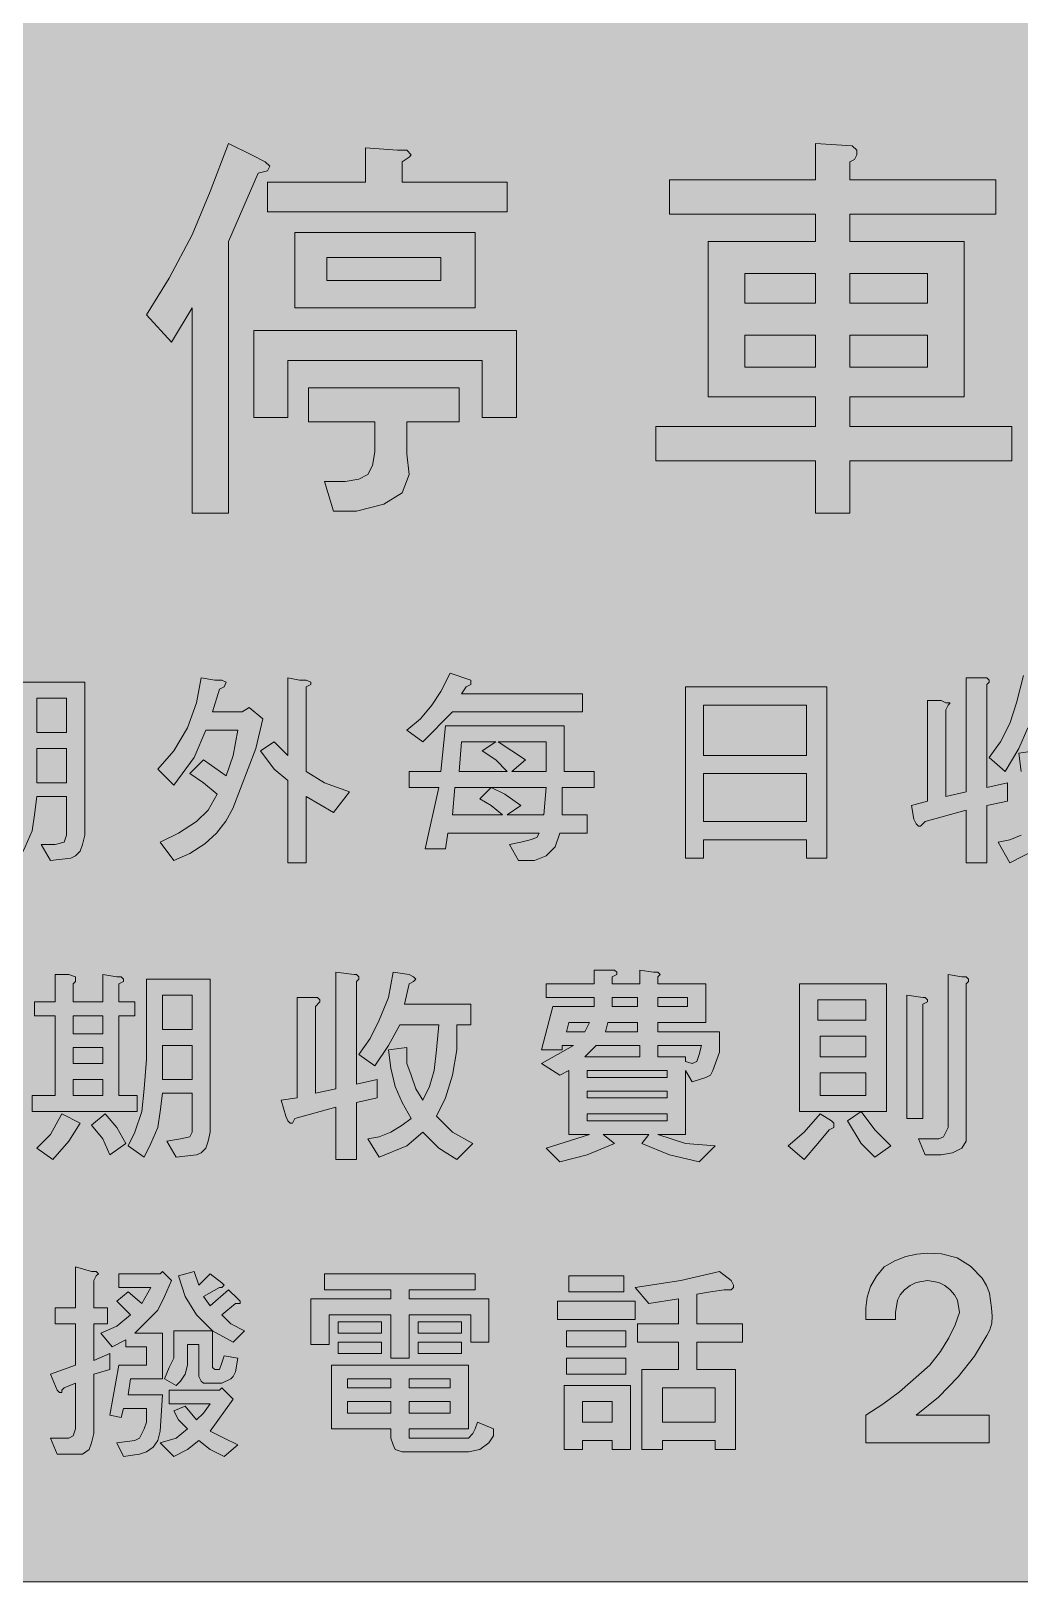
# Model space of a CAD drawing. Header units: metres. Extents: x 10 to 559, y 12 to 260.
# Drawn here: x 168 to 246, y 11.9 to 134.1 of the extents above; entities that cross this region are included whole.
import ezdxf

# ---------------------------------------------------------------- set-up
doc = ezdxf.new("R2010")
doc.units = ezdxf.units.M
doc.layers.add('FILL_FIREBRICK_C36B00', color=7, linetype='Continuous', true_color=0xc36b00)
doc.layers.add('FILL_WHITE_FFFFFF', color=7, linetype='Continuous', true_color=0xffffff)

msp = doc.modelspace()

# ---------------------------------------------------------------- hatches: boundary and pattern name
at = {"layer": 'FILL_FIREBRICK_C36B00', "true_color": 0xc36b00}
h = msp.add_hatch(color=7, dxfattribs=at)
h.dxf.hatch_style = 1
h.paths.add_polyline_path([(553.58, 259.79), (554.9, 259.38), (556.14, 258.71), (557.28, 257.76), (558.12, 256.72), (558.74, 255.51), (559.13, 254.17), (559.26, 252.72), (559.26, 18.9), (559.13, 17.71), (558.72, 16.38), (558.07, 15.05), (557.28, 13.86), (556.11, 12.94), (554.83, 12.33), (553.51, 11.99), (552.24, 11.88), (17.1, 11.88), (15.86, 11.99), (14.6, 12.33), (13.38, 12.94), (12.24, 13.86), (11.3, 15.03), (10.62, 16.31), (10.22, 17.63), (10.08, 18.9), (10.08, 252.72), (10.22, 254.07), (10.62, 255.42), (11.3, 256.66), (12.24, 257.76), (12.71, 258.27), (13.28, 258.71), (14.58, 259.38), (15.91, 259.79), (17.1, 259.92), (552.24, 259.92), (553.58, 259.79)])
at = {"layer": 'FILL_WHITE_FFFFFF', "true_color": 0xffffff}
h = msp.add_hatch(color=7, dxfattribs=at)
h.dxf.hatch_style = 1
h.paths.add_polyline_path([(186.48, 123.84), (186.84, 123.48), (186.66, 123.12), (185.94, 122.94), (183.6, 117.54), (183.6, 96.12), (180.72, 96.12), (180.72, 112.32), (179.1, 109.62), (177.12, 111.78), (178.92, 114.66), (180.72, 118.08), (182.16, 121.5), (183.6, 125.28), (185.4, 124.38), (186.48, 123.84)])
h = msp.add_hatch(color=7, dxfattribs=at)
h.dxf.hatch_style = 1
h.paths.add_polyline_path([(196.92, 124.74), (197.64, 124.74), (198, 124.38), (197.82, 124.2), (197.28, 123.84), (197.28, 122.22), (205.56, 122.22), (205.56, 119.88), (186.66, 119.88), (186.66, 122.22), (194.4, 122.22), (194.4, 124.92), (196.92, 124.74)])
h = msp.add_hatch(color=7, dxfattribs=at)
h.dxf.hatch_style = 1
h.paths.add_polyline_path([(233.1, 124.38), (232.92, 124.02), (232.56, 123.84), (232.56, 122.4), (244.08, 122.4), (244.08, 119.7), (232.56, 119.7), (232.56, 117.54), (241.56, 117.54), (241.56, 105.3), (232.56, 105.3), (232.56, 102.96), (245.34, 102.96), (245.34, 100.26), (232.56, 100.26), (232.56, 96.12), (229.86, 96.12), (229.86, 100.26), (217.26, 100.26), (217.26, 102.96), (229.86, 102.96), (229.86, 105.3), (221.4, 105.3), (221.4, 117.54), (229.86, 117.54), (229.86, 119.7), (218.34, 119.7), (218.34, 122.4), (229.86, 122.4), (229.86, 125.28), (232.74, 125.1), (233.1, 124.74), (233.1, 124.38)])
h.paths.add_polyline_path([(229.86, 112.68), (229.86, 115.02), (224.28, 115.02), (224.28, 112.68), (229.86, 112.68)], flags=16)
h.paths.add_polyline_path([(224.28, 107.64), (229.86, 107.64), (229.86, 110.16), (224.28, 110.16), (224.28, 107.64)], flags=16)
h.paths.add_polyline_path([(232.56, 115.02), (232.56, 112.68), (238.68, 112.68), (238.68, 115.02), (232.56, 115.02)], flags=16)
h.paths.add_polyline_path([(238.68, 110.16), (232.56, 110.16), (232.56, 107.64), (238.68, 107.64), (238.68, 110.16)], flags=16)
h = msp.add_hatch(color=7, dxfattribs=at)
h.dxf.hatch_style = 1
h.paths.add_polyline_path([(203.04, 112.32), (188.82, 112.32), (188.82, 118.26), (203.04, 118.26), (203.04, 112.32)])
h.paths.add_polyline_path([(200.34, 116.28), (191.34, 116.28), (191.34, 114.48), (200.34, 114.48), (200.34, 116.28)], flags=16)
h = msp.add_hatch(color=7, dxfattribs=at)
h.dxf.hatch_style = 1
h.paths.add_polyline_path([(206.28, 110.52), (206.28, 103.68), (203.58, 103.68), (203.58, 108.18), (188.28, 108.18), (188.28, 103.68), (185.58, 103.68), (185.58, 110.52), (206.28, 110.52)])
h = msp.add_hatch(color=7, dxfattribs=at)
h.dxf.hatch_style = 1
h.paths.add_polyline_path([(201.78, 106.02), (201.78, 103.32), (197.64, 103.32), (197.64, 100.8), (197.82, 99.18), (197.28, 97.74), (195.84, 96.84), (193.68, 96.3), (191.88, 96.3), (191.16, 98.64), (192.78, 98.64), (193.86, 98.82), (194.58, 99.18), (194.94, 99.9), (195.12, 100.98), (195.12, 103.32), (189.9, 103.32), (189.9, 106.02), (201.78, 106.02)])
h = msp.add_hatch(color=7, dxfattribs=at)
h.dxf.hatch_style = 1
h.paths.add_polyline_path([(183.06, 82.98), (183.42, 82.8), (183.24, 82.44), (182.88, 82.26), (182.34, 80.46), (184.68, 80.46), (185.22, 80.82), (186.3, 79.92), (185.76, 77.58), (183.94, 72.86), (183.37, 71.85), (182.65, 70.91), (181.72, 70.06), (180.54, 69.3), (179.28, 68.76), (178.2, 70.2), (179.64, 70.92), (181.08, 71.82), (181.98, 72.72), (182.7, 73.98), (181.62, 74.88), (180.54, 75.6), (181.62, 76.68), (183.42, 75.42), (183.96, 77.04), (184.32, 79.02), (181.8, 79.02), (180.9, 76.86), (179.28, 74.7), (178.02, 75.96), (179.28, 77.4), (180.36, 79.2), (181.08, 81.18), (181.44, 83.16), (182.52, 82.98), (183.06, 82.98)])
h = msp.add_hatch(color=7, dxfattribs=at)
h.dxf.hatch_style = 1
h.paths.add_polyline_path([(189.72, 82.98), (190.08, 82.8), (190.08, 82.62), (189.72, 82.44), (189.72, 75.78), (191.16, 74.88), (193.14, 74.16), (191.88, 72.54), (189.72, 73.8), (189.72, 68.58), (188.28, 68.58), (188.28, 75.06), (187.2, 75.96), (186.12, 77.4), (187.2, 78.12), (188.28, 77.04), (188.28, 83.16), (189.18, 82.98), (189.72, 82.98)])
h = msp.add_hatch(color=7, dxfattribs=at)
h.dxf.hatch_style = 1
h.paths.add_polyline_path([(198.72, 79.92), (199.62, 81), (200.34, 82.08), (201.06, 83.52), (202.68, 82.98), (202.68, 82.62), (202.32, 82.44), (201.96, 81.9), (211.5, 81.9), (211.5, 80.46), (201.24, 80.46), (198.9, 78.12), (197.64, 79.02), (198.72, 79.92)])
h = msp.add_hatch(color=7, dxfattribs=at)
h.dxf.hatch_style = 1
h.paths.add_polyline_path([(238.68, 73.44), (238.68, 81.36), (239.76, 81.36), (240.12, 81.18), (240.48, 81.18), (240.3, 81), (240.12, 80.64), (240.12, 73.8), (241.74, 74.16), (241.74, 83.16), (243.36, 83.16), (243.54, 82.98), (243.54, 82.8), (243.36, 82.62), (243.36, 74.52), (244.98, 74.88), (244.98, 73.44), (243.36, 73.08), (243.36, 68.58), (241.74, 68.58), (241.74, 72.72), (238.5, 71.82), (238.14, 71.46), (237.96, 71.46), (237.78, 71.64), (237.6, 72), (237.42, 73.08), (238.68, 73.44)])
h = msp.add_hatch(color=7, dxfattribs=at)
h.dxf.hatch_style = 1
h.paths.add_polyline_path([(244.44, 78.12), (245.16, 79.56), (245.7, 81.18), (246.24, 83.34), (247.32, 83.16), (247.86, 82.98), (248.04, 82.8), (247.86, 82.62), (247.5, 82.44), (247.14, 80.82), (252.18, 80.82), (252.18, 79.2), (251.28, 79.2), (250.92, 75.24), (250.38, 73.44), (249.66, 72), (250.92, 70.74), (252.36, 69.84), (251.28, 68.58), (249.84, 69.48), (248.58, 70.74), (247.32, 69.66), (245.16, 68.58), (244.26, 70.2), (245.16, 70.38), (246.06, 70.74), (246.96, 71.28), (247.68, 71.82), (246.96, 73.08), (246.42, 74.34), (246.06, 75.78), (245.88, 77.22), (247.14, 77.4), (247.32, 76.14), (247.68, 75.06), (248.04, 74.16), (248.58, 73.08), (249.12, 74.34), (249.3, 75.6), (249.66, 77.22), (249.66, 79.2), (246.6, 79.2), (245.88, 77.58), (244.8, 75.78), (243.54, 76.86), (244.44, 78.12)])
h = msp.add_hatch(color=7, dxfattribs=at)
h.dxf.hatch_style = 1
h.paths.add_polyline_path([(172.08, 70.02), (171.9, 69.48), (171.54, 69.12), (171.18, 68.94), (169.56, 68.76), (168.84, 70.02), (169.92, 70.02), (170.64, 70.2), (170.82, 70.74), (170.82, 73.8), (168.48, 73.8), (168.3, 72.36), (168.12, 71.1), (167.58, 69.84), (167.04, 68.76), (165.78, 69.66), (166.32, 70.74), (166.86, 72.18), (167.04, 74.16), (167.22, 76.5), (167.22, 82.8), (172.26, 82.8), (172.26, 70.74), (172.08, 70.02)])
h.paths.add_polyline_path([(168.48, 77.58), (168.48, 74.88), (170.82, 74.88), (170.82, 77.58), (168.48, 77.58)], flags=16)
h.paths.add_polyline_path([(170.82, 81.54), (168.48, 81.54), (168.48, 78.84), (170.82, 78.84), (170.82, 81.54)], flags=16)
h = msp.add_hatch(color=7, dxfattribs=at)
h.dxf.hatch_style = 1
h.paths.add_polyline_path([(230.76, 68.94), (229.14, 68.94), (229.14, 70.38), (221.04, 70.38), (221.04, 68.94), (219.6, 68.94), (219.6, 82.44), (230.76, 82.44), (230.76, 68.94)])
h.paths.add_polyline_path([(221.04, 75.6), (221.04, 71.82), (229.14, 71.82), (229.14, 75.6), (221.04, 75.6)], flags=16)
h.paths.add_polyline_path([(229.14, 81), (221.04, 81), (221.04, 77.04), (229.14, 77.04), (229.14, 81)], flags=16)
h = msp.add_hatch(color=7, dxfattribs=at)
h.dxf.hatch_style = 1
h.paths.add_polyline_path([(212.4, 75.78), (212.4, 74.52), (209.88, 74.52), (209.88, 72.36), (211.86, 72.36), (211.86, 70.92), (209.7, 70.92), (209.34, 69.84), (208.62, 69.12), (207.72, 68.76), (206.46, 68.76), (205.74, 70.02), (206.64, 70.2), (207.36, 70.38), (207.9, 70.56), (208.08, 70.92), (200.88, 70.92), (200.7, 69.66), (199.08, 69.66), (200.16, 74.52), (197.82, 74.52), (197.82, 75.78), (200.34, 75.78), (200.7, 79.38), (210.06, 79.38), (210.06, 75.78), (212.4, 75.78)])
h.paths.add_polyline_path([(208.62, 78.12), (204.84, 78.12), (205.92, 77.4), (207, 76.68), (205.92, 75.78), (208.62, 75.78), (208.62, 78.12)], flags=16)
h.paths.add_polyline_path([(204.66, 78.12), (201.96, 78.12), (201.78, 75.78), (205.56, 75.78), (204.66, 76.68), (203.58, 77.4), (204.66, 78.12)], flags=16)
h.paths.add_polyline_path([(205.56, 72.36), (208.44, 72.36), (208.62, 74.52), (204.3, 74.52), (205.38, 73.98), (206.64, 73.08), (205.56, 72.36)], flags=16)
h.paths.add_polyline_path([(201.42, 74.52), (201.24, 72.36), (205.2, 72.36), (204.3, 73.08), (203.4, 73.62), (204.3, 74.52), (201.42, 74.52)], flags=16)
h = msp.add_hatch(color=7, dxfattribs=at)
h.dxf.hatch_style = 1
h.paths.add_polyline_path([(189, 50.04), (189, 57.96), (190.62, 57.96), (190.8, 57.78), (190.8, 57.6), (190.44, 57.24), (190.44, 50.4), (192.06, 50.76), (192.06, 59.94), (193.5, 59.76), (193.68, 59.76), (193.86, 59.58), (193.86, 59.4), (193.68, 59.22), (193.68, 51.12), (195.3, 51.48), (195.3, 50.04), (193.68, 49.68), (193.68, 45.18), (192.06, 45.18), (192.06, 49.32), (188.82, 48.42), (188.64, 48.06), (188.46, 48.06), (188.28, 48.24), (188.1, 48.6), (187.74, 49.86), (189, 50.04)])
h = msp.add_hatch(color=7, dxfattribs=at)
h.dxf.hatch_style = 1
h.paths.add_polyline_path([(194.76, 54.72), (195.48, 56.16), (196.2, 57.96), (196.56, 59.94), (197.82, 59.76), (198.18, 59.58), (198.36, 59.4), (198.18, 59.22), (197.82, 59.04), (197.46, 57.42), (202.68, 57.42), (202.68, 55.8), (201.6, 55.8), (201.6, 53.82), (201.24, 51.84), (200.7, 50.04), (199.98, 48.6), (201.24, 47.34), (202.86, 46.44), (201.6, 45.18), (200.16, 46.08), (198.9, 47.34), (197.64, 46.26), (195.48, 45.36), (194.58, 46.8), (195.48, 46.98), (196.38, 47.34), (197.28, 47.88), (198, 48.42), (197.28, 49.68), (196.74, 50.94), (196.38, 52.38), (196.2, 53.82), (197.64, 54), (197.64, 52.74), (198, 51.84), (198.36, 50.76), (198.9, 49.86), (199.44, 50.94), (199.8, 52.2), (199.98, 53.82), (200.16, 55.8), (197.1, 55.8), (196.2, 54.18), (195.12, 52.56), (193.86, 53.46), (194.76, 54.72)])
h = msp.add_hatch(color=7, dxfattribs=at)
h.dxf.hatch_style = 1
h.paths.add_polyline_path([(217.08, 59.94), (217.44, 59.94), (217.62, 59.76), (217.44, 59.58), (217.44, 59.04), (221.22, 59.04), (221.22, 55.98), (217.44, 55.98), (217.44, 55.26), (222.3, 55.26), (222.3, 53.64), (221.76, 52.2), (221.58, 51.84), (221.22, 51.66), (220.14, 51.3), (219.6, 52.2), (219.6, 47.16), (217.44, 47.16), (219.6, 46.44), (221.94, 46.26), (220.68, 45), (218.34, 45.54), (216.18, 46.44), (216.72, 47.16), (213.12, 47.16), (214.02, 46.44), (211.86, 45.54), (209.7, 45), (208.62, 46.08), (212.04, 47.16), (210.42, 47.16), (210.42, 52.2), (209.7, 51.84), (208.26, 52.74), (209.52, 53.46), (210.78, 54.18), (209.88, 54.18), (209.88, 53.82), (208.26, 53.82), (209.16, 57.24), (212.4, 57.24), (212.4, 57.96), (208.62, 57.96), (208.62, 59.04), (212.4, 59.04), (212.4, 60.12), (214.02, 60.12), (214.2, 59.94), (214.2, 59.76), (213.84, 59.58), (213.84, 59.04), (216, 59.04), (216, 60.12), (217.08, 59.94)])
h.paths.add_polyline_path([(210.42, 55.98), (210.24, 55.26), (211.68, 55.26), (212.04, 55.98), (210.42, 55.98)], flags=16)
h.paths.add_polyline_path([(215.82, 57.24), (215.82, 57.96), (213.84, 57.96), (213.84, 57.24), (215.82, 57.24)], flags=16)
h.paths.add_polyline_path([(215.82, 55.26), (215.82, 55.98), (213.48, 55.98), (213.3, 55.26), (215.82, 55.26)], flags=16)
h.paths.add_polyline_path([(217.44, 57.96), (217.44, 57.24), (219.78, 57.24), (219.78, 57.96), (217.44, 57.96)], flags=16)
h.paths.add_polyline_path([(218.16, 52.2), (211.86, 52.2), (211.86, 51.66), (218.16, 51.66), (218.16, 52.2)], flags=16)
h.paths.add_polyline_path([(216, 54.18), (212.58, 54.18), (211.68, 53.28), (216, 53.28), (216, 54.18)], flags=16)
h.paths.add_polyline_path([(220.5, 52.92), (220.68, 53.46), (220.86, 54.18), (217.44, 54.18), (217.44, 53.28), (219.6, 53.28), (219.6, 52.92), (220.14, 52.74), (220.5, 52.92)], flags=16)
h.paths.add_polyline_path([(211.86, 50.58), (211.86, 50.04), (218.16, 50.04), (218.16, 50.58), (211.86, 50.58)], flags=16)
h.paths.add_polyline_path([(218.16, 48.78), (211.86, 48.78), (211.86, 48.24), (218.16, 48.24), (218.16, 48.78)], flags=16)
h = msp.add_hatch(color=7, dxfattribs=at)
h.dxf.hatch_style = 1
h.paths.add_polyline_path([(171.54, 59.58), (171.54, 59.22), (171.36, 59.04), (171.36, 57.6), (173.7, 57.6), (173.7, 59.76), (174.78, 59.58), (175.14, 59.58), (175.32, 59.4), (175.32, 59.22), (174.96, 59.04), (174.96, 57.6), (176.22, 57.6), (176.22, 56.52), (174.96, 56.52), (174.96, 50.22), (176.4, 50.22), (176.4, 48.96), (168.12, 48.96), (168.12, 50.22), (169.92, 50.22), (169.92, 56.52), (168.3, 56.52), (168.3, 57.6), (169.92, 57.6), (169.92, 59.76), (171, 59.76), (171.54, 59.58)])
h.paths.add_polyline_path([(171.36, 52.74), (173.7, 52.74), (173.7, 54), (171.36, 54), (171.36, 52.74)], flags=16)
h.paths.add_polyline_path([(171.36, 51.48), (171.36, 50.22), (173.7, 50.22), (173.7, 51.48), (171.36, 51.48)], flags=16)
h.paths.add_polyline_path([(173.7, 56.52), (171.36, 56.52), (171.36, 55.08), (173.7, 55.08), (173.7, 56.52)], flags=16)
h = msp.add_hatch(color=7, dxfattribs=at)
h.dxf.hatch_style = 1
h.paths.add_polyline_path([(181.98, 46.62), (181.8, 46.08), (181.44, 45.72), (181.08, 45.54), (179.46, 45.36), (178.74, 46.62), (179.82, 46.8), (180.54, 46.98), (180.72, 47.34), (180.72, 50.4), (178.38, 50.4), (178.2, 48.96), (178.02, 47.7), (177.48, 46.44), (176.94, 45.36), (175.68, 46.26), (176.22, 47.34), (176.76, 48.96), (176.94, 50.76), (177.12, 53.1), (177.12, 59.4), (182.16, 59.4), (182.16, 47.34), (181.98, 46.62)])
h.paths.add_polyline_path([(178.38, 54.18), (178.38, 51.48), (180.72, 51.48), (180.72, 54.18), (178.38, 54.18)], flags=16)
h.paths.add_polyline_path([(180.72, 58.14), (178.38, 58.14), (178.38, 55.44), (180.72, 55.44), (180.72, 58.14)], flags=16)
h = msp.add_hatch(color=7, dxfattribs=at)
h.dxf.hatch_style = 1
h.paths.add_polyline_path([(228.6, 59.04), (235.44, 59.04), (235.44, 48.96), (228.6, 48.96), (228.6, 59.04)])
h.paths.add_polyline_path([(230.22, 53.28), (233.82, 53.28), (233.82, 54.9), (230.22, 54.9), (230.22, 53.28)], flags=16)
h.paths.add_polyline_path([(230.04, 57.78), (230.04, 56.16), (233.82, 56.16), (233.82, 57.78), (230.04, 57.78)], flags=16)
h.paths.add_polyline_path([(233.82, 52.02), (230.22, 52.02), (230.22, 50.22), (233.82, 50.22), (233.82, 52.02)], flags=16)
h = msp.add_hatch(color=7, dxfattribs=at)
h.dxf.hatch_style = 1
h.paths.add_polyline_path([(241.38, 59.58), (241.74, 59.58), (241.92, 59.4), (241.92, 59.22), (241.74, 59.04), (241.74, 46.62), (241.38, 46.08), (240.66, 45.72), (239.76, 45.54), (238.5, 45.54), (237.96, 46.8), (239.58, 46.8), (239.94, 46.98), (240.12, 47.34), (240.3, 47.7), (240.3, 59.76), (241.38, 59.58)])
h = msp.add_hatch(color=7, dxfattribs=at)
h.dxf.hatch_style = 1
h.paths.add_polyline_path([(238.32, 57.96), (238.5, 57.96), (238.68, 57.78), (238.68, 57.6), (238.32, 57.42), (238.32, 48.42), (237.06, 48.42), (237.06, 58.14), (238.32, 57.96)])
h = msp.add_hatch(color=7, dxfattribs=at)
h.dxf.hatch_style = 1
h.paths.add_polyline_path([(233.46, 46.44), (232.38, 48.24), (233.46, 48.96), (234.54, 47.52), (235.8, 46.26), (234.54, 45.36), (233.46, 46.44)])
h = msp.add_hatch(color=7, dxfattribs=at)
h.dxf.hatch_style = 1
h.paths.add_polyline_path([(169.56, 47.16), (170.46, 48.78), (171.9, 48.06), (171, 46.62), (169.74, 45.18), (168.48, 46.08), (169.56, 47.16)])
h = msp.add_hatch(color=7, dxfattribs=at)
h.dxf.hatch_style = 1
h.paths.add_polyline_path([(174.78, 47.7), (175.5, 46.44), (174.24, 45.54), (173.7, 46.8), (172.8, 47.88), (173.88, 48.78), (174.78, 47.7)])
h = msp.add_hatch(color=7, dxfattribs=at)
h.dxf.hatch_style = 1
h.paths.add_polyline_path([(228.96, 47.34), (230.22, 48.78), (231.12, 48.24), (231.3, 48.06), (231.3, 47.7), (230.94, 47.52), (230.04, 46.44), (228.96, 45.18), (227.7, 46.26), (228.96, 47.34)])
h = msp.add_hatch(color=7, dxfattribs=at)
h.dxf.hatch_style = 1
h.paths.add_polyline_path([(172.8, 36.36), (173.16, 36.36), (173.34, 36.18), (173.16, 36), (172.98, 35.64), (172.98, 33.48), (174.06, 33.48), (174.06, 32.22), (172.98, 32.22), (172.98, 29.34), (174.24, 29.88), (174.24, 28.62), (172.98, 28.26), (172.98, 23.58), (172.8, 22.86), (172.62, 22.32), (172.08, 21.96), (170.1, 21.96), (169.56, 23.22), (171, 23.22), (171.36, 23.4), (171.54, 23.94), (171.54, 27.54), (170.64, 27.18), (170.46, 27), (170.46, 26.82), (170.28, 26.82), (170.1, 27), (169.56, 28.26), (171.54, 28.98), (171.54, 32.22), (169.92, 32.22), (169.92, 33.48), (171.54, 33.48), (171.54, 36.72), (172.8, 36.36)])
h = msp.add_hatch(color=7, dxfattribs=at)
h.dxf.hatch_style = 1
h.paths.add_polyline_path([(233.82, 32.58), (233.82, 33.48), (233.92, 34.32), (234.2, 35.17), (234.66, 35.99), (235.26, 36.72), (236.1, 37.19), (236.97, 37.53), (237.84, 37.73), (238.68, 37.8), (239.78, 37.76), (241.02, 37.44), (242.08, 36.77), (243, 35.82), (243.34, 35.25), (243.56, 34.65), (243.72, 33.48), (243.79, 32.84), (243.74, 32.27), (243.59, 31.76), (243.36, 31.32), (242.39, 29.68), (241.11, 28.04), (239.56, 26.46), (237.78, 25.02), (243.54, 25.02), (243.54, 22.86), (233.82, 22.86), (233.82, 25.02), (235.16, 25.89), (236.47, 26.87), (238.86, 28.98), (239.71, 30.06), (240.37, 31.12), (240.86, 32.14), (241.2, 33.12), (241.04, 34.09), (240.82, 34.51), (240.48, 34.92), (240.05, 35.26), (239.58, 35.48), (238.68, 35.64), (237.78, 35.48), (237.31, 35.26), (236.88, 34.92), (236.54, 34.51), (236.32, 34.09), (236.16, 33.12), (236.16, 32.58), (233.82, 32.58)])
h = msp.add_hatch(color=7, dxfattribs=at)
h.dxf.hatch_style = 1
h.paths.add_polyline_path([(178.2, 36.18), (178.38, 36.36), (179.1, 35.64), (178.56, 34.38), (178.02, 33.3), (176.22, 31.5), (178.38, 31.5), (178.38, 27.9), (175.86, 27.9), (175.68, 26.64), (178.38, 26.64), (178.2, 23.76), (178.02, 23.04), (177.66, 22.5), (177.12, 22.14), (176.58, 21.96), (175.32, 21.78), (174.78, 22.86), (176.22, 23.04), (176.58, 23.22), (176.76, 23.58), (176.94, 23.94), (177.12, 24.48), (177.12, 25.56), (175.32, 25.56), (175.14, 24.84), (174.24, 25.02), (174.96, 28.98), (177.12, 28.98), (177.12, 30.42), (175.5, 30.42), (175.5, 30.96), (174.42, 30.42), (173.52, 31.5), (174.78, 32.04), (175.86, 32.94), (174.78, 34.02), (175.68, 34.74), (176.76, 33.84), (177.48, 35.1), (174.96, 35.1), (174.96, 36.18), (178.2, 36.18)])
h = msp.add_hatch(color=7, dxfattribs=at)
h.dxf.hatch_style = 1
h.paths.add_polyline_path([(181.26, 35.28), (182.16, 36.18), (183.06, 35.46), (183.24, 35.28), (183.06, 35.1), (182.88, 35.1), (181.62, 34.38), (182.16, 33.66), (183.6, 34.92), (184.32, 34.2), (184.5, 34.02), (184.5, 33.84), (184.14, 33.84), (183.06, 32.94), (183.78, 32.22), (184.86, 31.68), (183.96, 30.78), (182.34, 31.68), (181.08, 32.94), (180.18, 34.38), (179.64, 36), (180.9, 36.36), (181.26, 35.28)])
h = msp.add_hatch(color=7, dxfattribs=at)
h.dxf.hatch_style = 1
h.paths.add_polyline_path([(203.04, 36.18), (203.04, 34.92), (197.82, 34.92), (197.82, 34.2), (204.12, 34.2), (204.12, 30.78), (202.68, 30.78), (202.68, 32.94), (197.82, 32.94), (197.82, 29.52), (196.38, 29.52), (196.38, 32.94), (191.52, 32.94), (191.52, 30.6), (190.08, 30.6), (190.08, 34.2), (196.38, 34.2), (196.38, 34.92), (191.16, 34.92), (191.16, 36.18), (203.04, 36.18)])
h = msp.add_hatch(color=7, dxfattribs=at)
h.dxf.hatch_style = 1
h.paths.add_polyline_path([(214.74, 36), (214.74, 34.74), (210.42, 34.74), (210.42, 36), (214.74, 36)])
h = msp.add_hatch(color=7, dxfattribs=at)
h.dxf.hatch_style = 1
h.paths.add_polyline_path([(222.3, 36.36), (223.2, 35.64), (223.38, 35.28), (223.38, 35.1), (223.2, 34.92), (222.66, 34.92), (221.58, 34.74), (220.5, 34.56), (220.5, 32.22), (224.1, 32.22), (224.1, 30.78), (220.5, 30.78), (220.5, 28.62), (223.56, 28.62), (223.56, 22.32), (221.94, 22.32), (221.94, 23.04), (217.8, 23.04), (217.8, 22.32), (216.18, 22.32), (216.18, 28.62), (219.06, 28.62), (219.06, 30.78), (215.82, 30.78), (215.82, 32.22), (219.06, 32.22), (219.06, 34.2), (216.72, 33.84), (215.64, 35.1), (219.24, 35.64), (222.3, 36.36)])
h.paths.add_polyline_path([(221.94, 27.18), (217.8, 27.18), (217.8, 24.48), (221.94, 24.48), (221.94, 27.18)], flags=16)
h = msp.add_hatch(color=7, dxfattribs=at)
h.dxf.hatch_style = 1
h.paths.add_polyline_path([(215.64, 34.02), (215.64, 32.58), (209.52, 32.58), (209.52, 34.02), (215.64, 34.02)])
h = msp.add_hatch(color=7, dxfattribs=at)
h.dxf.hatch_style = 1
h.paths.add_polyline_path([(195.66, 32.4), (195.66, 31.5), (192.24, 31.5), (192.24, 32.4), (195.66, 32.4)])
h = msp.add_hatch(color=7, dxfattribs=at)
h.dxf.hatch_style = 1
h.paths.add_polyline_path([(201.96, 32.4), (201.96, 31.5), (198.54, 31.5), (198.54, 32.4), (201.96, 32.4)])
h = msp.add_hatch(color=7, dxfattribs=at)
h.dxf.hatch_style = 1
h.paths.add_polyline_path([(182.34, 29.16), (182.34, 28.8), (182.52, 28.62), (182.88, 28.62), (183.06, 29.16), (183.24, 29.7), (184.32, 29.52), (184.14, 28.44), (183.96, 28.08), (183.78, 27.9), (183.06, 27.54), (181.62, 27.54), (181.44, 27.72), (181.26, 28.08), (181.26, 30.6), (180.36, 30.6), (180.36, 28.98), (180.18, 28.26), (179.82, 27.72), (179.46, 27.36), (178.56, 27.9), (178.92, 28.8), (179.28, 29.52), (179.28, 31.68), (182.34, 31.68), (182.34, 29.16)])
h = msp.add_hatch(color=7, dxfattribs=at)
h.dxf.hatch_style = 1
h.paths.add_polyline_path([(195.66, 30.78), (195.66, 29.88), (192.24, 29.88), (192.24, 30.78), (195.66, 30.78)])
h = msp.add_hatch(color=7, dxfattribs=at)
h.dxf.hatch_style = 1
h.paths.add_polyline_path([(201.96, 30.78), (201.96, 29.88), (198.54, 29.88), (198.54, 30.78), (201.96, 30.78)])
h = msp.add_hatch(color=7, dxfattribs=at)
h.dxf.hatch_style = 1
h.paths.add_polyline_path([(214.92, 31.68), (214.92, 30.42), (210.24, 30.42), (210.24, 31.68), (214.92, 31.68)])
h = msp.add_hatch(color=7, dxfattribs=at)
h.dxf.hatch_style = 1
h.paths.add_polyline_path([(214.92, 29.52), (214.92, 28.26), (210.24, 28.26), (210.24, 29.52), (214.92, 29.52)])
h = msp.add_hatch(color=7, dxfattribs=at)
h.dxf.hatch_style = 1
h.paths.add_polyline_path([(202.5, 23.22), (202.86, 23.58), (203.04, 23.94), (203.22, 24.48), (204.48, 23.94), (204.48, 23.4), (204.12, 22.86), (203.4, 22.32), (202.5, 22.14), (197.28, 22.14), (196.74, 22.32), (196.56, 22.68), (196.38, 23.22), (196.38, 23.94), (191.7, 23.94), (191.7, 28.98), (202.5, 28.98), (202.5, 23.94), (197.82, 23.94), (197.82, 23.22), (202.5, 23.22)])
h.paths.add_polyline_path([(201.06, 27.18), (201.06, 27.9), (197.82, 27.9), (197.82, 27.18), (201.06, 27.18)], flags=16)
h.paths.add_polyline_path([(192.96, 27.18), (196.38, 27.18), (196.38, 27.9), (192.96, 27.9), (192.96, 27.18)], flags=16)
h.paths.add_polyline_path([(197.82, 26.1), (197.82, 25.2), (201.06, 25.2), (201.06, 26.1), (197.82, 26.1)], flags=16)
h.paths.add_polyline_path([(196.38, 26.1), (192.96, 26.1), (192.96, 25.2), (196.38, 25.2), (196.38, 26.1)], flags=16)
h = msp.add_hatch(color=7, dxfattribs=at)
h.dxf.hatch_style = 1
h.paths.add_polyline_path([(182.88, 27), (183.06, 27.18), (183.96, 26.28), (182.16, 23.76), (183.24, 23.22), (184.32, 22.68), (183.24, 21.78), (182.16, 22.32), (181.26, 23.04), (180.36, 22.32), (179.28, 21.78), (178.2, 22.86), (179.46, 23.22), (180.36, 23.94), (179.64, 24.66), (179.28, 25.38), (180.18, 25.74), (181.08, 24.66), (181.62, 25.2), (182.16, 25.92), (178.92, 25.92), (178.92, 27), (182.88, 27)])
h = msp.add_hatch(color=7, dxfattribs=at)
h.dxf.hatch_style = 1
h.paths.add_polyline_path([(215.28, 27.36), (215.28, 22.32), (213.84, 22.32), (213.84, 23.04), (211.5, 23.04), (211.5, 22.32), (210.06, 22.32), (210.06, 27.36), (215.28, 27.36)])
h.paths.add_polyline_path([(213.84, 26.1), (211.5, 26.1), (211.5, 24.48), (213.84, 24.48), (213.84, 26.1)], flags=16)

# ---------------------------------------------------------------- linework, layer by layer
at = {"layer": 'FILL_FIREBRICK_C36B00', "lineweight": 0, "true_color": 0xc36b00}
msp.add_lwpolyline([(552.24, 11.88), (17.1, 11.88), (15.86, 11.99), (14.6, 12.33), (13.38, 12.94), (12.24, 13.86), (11.3, 15.03), (10.62, 16.31), (10.22, 17.63), (10.08, 18.9), (10.08, 252.72), (10.22, 254.07), (10.62, 255.42), (11.3, 256.66), (12.24, 257.76), (12.71, 258.27), (13.28, 258.71), (14.58, 259.38), (15.91, 259.79), (17.1, 259.92), (552.24, 259.92)], dxfattribs=at)
at = {"layer": 'FILL_WHITE_FFFFFF', "lineweight": 0, "true_color": 0xffffff}
for points in [[(186.48, 123.84), (186.84, 123.48), (186.66, 123.12), (185.94, 122.94), (183.6, 117.54), (183.6, 96.12), (180.72, 96.12), (180.72, 112.32), (179.1, 109.62), (177.12, 111.78), (178.92, 114.66), (180.72, 118.08), (182.16, 121.5), (183.6, 125.28), (185.4, 124.38)], [(196.92, 124.74), (197.64, 124.74), (198, 124.38), (197.82, 124.2), (197.28, 123.84), (197.28, 122.22), (205.56, 122.22), (205.56, 119.88), (186.66, 119.88), (186.66, 122.22), (194.4, 122.22), (194.4, 124.92)], [(233.1, 124.38), (232.92, 124.02), (232.56, 123.84), (232.56, 122.4), (244.08, 122.4), (244.08, 119.7), (232.56, 119.7), (232.56, 117.54), (241.56, 117.54), (241.56, 105.3), (232.56, 105.3), (232.56, 102.96), (245.34, 102.96), (245.34, 100.26), (232.56, 100.26), (232.56, 96.12), (229.86, 96.12), (229.86, 100.26), (217.26, 100.26), (217.26, 102.96), (229.86, 102.96), (229.86, 105.3), (221.4, 105.3), (221.4, 117.54), (229.86, 117.54), (229.86, 119.7), (218.34, 119.7), (218.34, 122.4), (229.86, 122.4), (229.86, 125.28), (232.74, 125.1), (233.1, 124.74)], [(203.04, 112.32), (188.82, 112.32), (188.82, 118.26), (203.04, 118.26)], [(200.34, 116.28), (191.34, 116.28), (191.34, 114.48), (200.34, 114.48)], [(229.86, 112.68), (229.86, 115.02), (224.28, 115.02), (224.28, 112.68)], [(232.56, 115.02), (232.56, 112.68), (238.68, 112.68), (238.68, 115.02)], [(206.28, 110.52), (206.28, 103.68), (203.58, 103.68), (203.58, 108.18), (188.28, 108.18), (188.28, 103.68), (185.58, 103.68), (185.58, 110.52)], [(224.28, 107.64), (229.86, 107.64), (229.86, 110.16), (224.28, 110.16)], [(238.68, 110.16), (232.56, 110.16), (232.56, 107.64), (238.68, 107.64)], [(201.78, 106.02), (201.78, 103.32), (197.64, 103.32), (197.64, 100.8), (197.82, 99.18), (197.28, 97.74), (195.84, 96.84), (193.68, 96.3), (191.88, 96.3), (191.16, 98.64), (192.78, 98.64), (193.86, 98.82), (194.58, 99.18), (194.94, 99.9), (195.12, 100.98), (195.12, 103.32), (189.9, 103.32), (189.9, 106.02)], [(183.06, 82.98), (183.42, 82.8), (183.24, 82.44), (182.88, 82.26), (182.34, 80.46), (184.68, 80.46), (185.22, 80.82), (186.3, 79.92), (185.76, 77.58), (183.94, 72.86), (183.37, 71.85), (182.65, 70.91), (181.72, 70.06), (180.54, 69.3), (179.28, 68.76), (178.2, 70.2), (179.64, 70.92), (181.08, 71.82), (181.98, 72.72), (182.7, 73.98), (181.62, 74.88), (180.54, 75.6), (181.62, 76.68), (183.42, 75.42), (183.96, 77.04), (184.32, 79.02), (181.8, 79.02), (180.9, 76.86), (179.28, 74.7), (178.02, 75.96), (179.28, 77.4), (180.36, 79.2), (181.08, 81.18), (181.44, 83.16), (182.52, 82.98)], [(189.72, 82.98), (190.08, 82.8), (190.08, 82.62), (189.72, 82.44), (189.72, 75.78), (191.16, 74.88), (193.14, 74.16), (191.88, 72.54), (189.72, 73.8), (189.72, 68.58), (188.28, 68.58), (188.28, 75.06), (187.2, 75.96), (186.12, 77.4), (187.2, 78.12), (188.28, 77.04), (188.28, 83.16), (189.18, 82.98)], [(198.72, 79.92), (199.62, 81), (200.34, 82.08), (201.06, 83.52), (202.68, 82.98), (202.68, 82.62), (202.32, 82.44), (201.96, 81.9), (211.5, 81.9), (211.5, 80.46), (201.24, 80.46), (198.9, 78.12), (197.64, 79.02)], [(238.68, 73.44), (238.68, 81.36), (239.76, 81.36), (240.12, 81.18), (240.48, 81.18), (240.3, 81), (240.12, 80.64), (240.12, 73.8), (241.74, 74.16), (241.74, 83.16), (243.36, 83.16), (243.54, 82.98), (243.54, 82.8), (243.36, 82.62), (243.36, 74.52), (244.98, 74.88), (244.98, 73.44), (243.36, 73.08), (243.36, 68.58), (241.74, 68.58), (241.74, 72.72), (238.5, 71.82), (238.14, 71.46), (237.96, 71.46), (237.78, 71.64), (237.6, 72), (237.42, 73.08)], [(172.08, 70.02), (171.9, 69.48), (171.54, 69.12), (171.18, 68.94), (169.56, 68.76), (168.84, 70.02), (169.92, 70.02), (170.64, 70.2), (170.82, 70.74), (170.82, 73.8), (168.48, 73.8), (168.3, 72.36), (168.12, 71.1), (167.58, 69.84), (167.04, 68.76), (165.78, 69.66), (166.32, 70.74), (166.86, 72.18), (167.04, 74.16), (167.22, 76.5), (167.22, 82.8), (172.26, 82.8), (172.26, 70.74)], [(230.76, 68.94), (229.14, 68.94), (229.14, 70.38), (221.04, 70.38), (221.04, 68.94), (219.6, 68.94), (219.6, 82.44), (230.76, 82.44)], [(170.82, 81.54), (168.48, 81.54), (168.48, 78.84), (170.82, 78.84)], [(229.14, 81), (221.04, 81), (221.04, 77.04), (229.14, 77.04)], [(212.4, 75.78), (212.4, 74.52), (209.88, 74.52), (209.88, 72.36), (211.86, 72.36), (211.86, 70.92), (209.7, 70.92), (209.34, 69.84), (208.62, 69.12), (207.72, 68.76), (206.46, 68.76), (205.74, 70.02), (206.64, 70.2), (207.36, 70.38), (207.9, 70.56), (208.08, 70.92), (200.88, 70.92), (200.7, 69.66), (199.08, 69.66), (200.16, 74.52), (197.82, 74.52), (197.82, 75.78), (200.34, 75.78), (200.7, 79.38), (210.06, 79.38), (210.06, 75.78)], [(168.48, 77.58), (168.48, 74.88), (170.82, 74.88), (170.82, 77.58)], [(204.66, 78.12), (201.96, 78.12), (201.78, 75.78), (205.56, 75.78), (204.66, 76.68), (203.58, 77.4)], [(208.62, 78.12), (204.84, 78.12), (205.92, 77.4), (207, 76.68), (205.92, 75.78), (208.62, 75.78)], [(221.04, 75.6), (221.04, 71.82), (229.14, 71.82), (229.14, 75.6)], [(201.42, 74.52), (201.24, 72.36), (205.2, 72.36), (204.3, 73.08), (203.4, 73.62), (204.3, 74.52)], [(205.56, 72.36), (208.44, 72.36), (208.62, 74.52), (204.3, 74.52), (205.38, 73.98), (206.64, 73.08)], [(189, 50.04), (189, 57.96), (190.62, 57.96), (190.8, 57.78), (190.8, 57.6), (190.44, 57.24), (190.44, 50.4), (192.06, 50.76), (192.06, 59.94), (193.5, 59.76), (193.68, 59.76), (193.86, 59.58), (193.86, 59.4), (193.68, 59.22), (193.68, 51.12), (195.3, 51.48), (195.3, 50.04), (193.68, 49.68), (193.68, 45.18), (192.06, 45.18), (192.06, 49.32), (188.82, 48.42), (188.64, 48.06), (188.46, 48.06), (188.28, 48.24), (188.1, 48.6), (187.74, 49.86)], [(194.76, 54.72), (195.48, 56.16), (196.2, 57.96), (196.56, 59.94), (197.82, 59.76), (198.18, 59.58), (198.36, 59.4), (198.18, 59.22), (197.82, 59.04), (197.46, 57.42), (202.68, 57.42), (202.68, 55.8), (201.6, 55.8), (201.6, 53.82), (201.24, 51.84), (200.7, 50.04), (199.98, 48.6), (201.24, 47.34), (202.86, 46.44), (201.6, 45.18), (200.16, 46.08), (198.9, 47.34), (197.64, 46.26), (195.48, 45.36), (194.58, 46.8), (195.48, 46.98), (196.38, 47.34), (197.28, 47.88), (198, 48.42), (197.28, 49.68), (196.74, 50.94), (196.38, 52.38), (196.2, 53.82), (197.64, 54), (197.64, 52.74), (198, 51.84), (198.36, 50.76), (198.9, 49.86), (199.44, 50.94), (199.8, 52.2), (199.98, 53.82), (200.16, 55.8), (197.1, 55.8), (196.2, 54.18), (195.12, 52.56), (193.86, 53.46)], [(217.08, 59.94), (217.44, 59.94), (217.62, 59.76), (217.44, 59.58), (217.44, 59.04), (221.22, 59.04), (221.22, 55.98), (217.44, 55.98), (217.44, 55.26), (222.3, 55.26), (222.3, 53.64), (221.76, 52.2), (221.58, 51.84), (221.22, 51.66), (220.14, 51.3), (219.6, 52.2), (219.6, 47.16), (217.44, 47.16), (219.6, 46.44), (221.94, 46.26), (220.68, 45), (218.34, 45.54), (216.18, 46.44), (216.72, 47.16), (213.12, 47.16), (214.02, 46.44), (211.86, 45.54), (209.7, 45), (208.62, 46.08), (212.04, 47.16), (210.42, 47.16), (210.42, 52.2), (209.7, 51.84), (208.26, 52.74), (209.52, 53.46), (210.78, 54.18), (209.88, 54.18), (209.88, 53.82), (208.26, 53.82), (209.16, 57.24), (212.4, 57.24), (212.4, 57.96), (208.62, 57.96), (208.62, 59.04), (212.4, 59.04), (212.4, 60.12), (214.02, 60.12), (214.2, 59.94), (214.2, 59.76), (213.84, 59.58), (213.84, 59.04), (216, 59.04), (216, 60.12)], [(171.54, 59.58), (171.54, 59.22), (171.36, 59.04), (171.36, 57.6), (173.7, 57.6), (173.7, 59.76), (174.78, 59.58), (175.14, 59.58), (175.32, 59.4), (175.32, 59.22), (174.96, 59.04), (174.96, 57.6), (176.22, 57.6), (176.22, 56.52), (174.96, 56.52), (174.96, 50.22), (176.4, 50.22), (176.4, 48.96), (168.12, 48.96), (168.12, 50.22), (169.92, 50.22), (169.92, 56.52), (168.3, 56.52), (168.3, 57.6), (169.92, 57.6), (169.92, 59.76), (171, 59.76)], [(181.98, 46.62), (181.8, 46.08), (181.44, 45.72), (181.08, 45.54), (179.46, 45.36), (178.74, 46.62), (179.82, 46.8), (180.54, 46.98), (180.72, 47.34), (180.72, 50.4), (178.38, 50.4), (178.2, 48.96), (178.02, 47.7), (177.48, 46.44), (176.94, 45.36), (175.68, 46.26), (176.22, 47.34), (176.76, 48.96), (176.94, 50.76), (177.12, 53.1), (177.12, 59.4), (182.16, 59.4), (182.16, 47.34)], [(228.6, 59.04), (235.44, 59.04), (235.44, 48.96), (228.6, 48.96)], [(241.38, 59.58), (241.74, 59.58), (241.92, 59.4), (241.92, 59.22), (241.74, 59.04), (241.74, 46.62), (241.38, 46.08), (240.66, 45.72), (239.76, 45.54), (238.5, 45.54), (237.96, 46.8), (239.58, 46.8), (239.94, 46.98), (240.12, 47.34), (240.3, 47.7), (240.3, 59.76)], [(180.72, 58.14), (178.38, 58.14), (178.38, 55.44), (180.72, 55.44)], [(215.82, 57.24), (215.82, 57.96), (213.84, 57.96), (213.84, 57.24)], [(217.44, 57.96), (217.44, 57.24), (219.78, 57.24), (219.78, 57.96)], [(230.04, 57.78), (230.04, 56.16), (233.82, 56.16), (233.82, 57.78)], [(238.32, 57.96), (238.5, 57.96), (238.68, 57.78), (238.68, 57.6), (238.32, 57.42), (238.32, 48.42), (237.06, 48.42), (237.06, 58.14)], [(173.7, 56.52), (171.36, 56.52), (171.36, 55.08), (173.7, 55.08)], [(210.42, 55.98), (210.24, 55.26), (211.68, 55.26), (212.04, 55.98)], [(215.82, 55.26), (215.82, 55.98), (213.48, 55.98), (213.3, 55.26)], [(171.36, 52.74), (173.7, 52.74), (173.7, 54), (171.36, 54)], [(178.38, 54.18), (178.38, 51.48), (180.72, 51.48), (180.72, 54.18)], [(216, 54.18), (212.58, 54.18), (211.68, 53.28), (216, 53.28)], [(220.5, 52.92), (220.68, 53.46), (220.86, 54.18), (217.44, 54.18), (217.44, 53.28), (219.6, 53.28), (219.6, 52.92), (220.14, 52.74)], [(230.22, 53.28), (233.82, 53.28), (233.82, 54.9), (230.22, 54.9)], [(171.36, 51.48), (171.36, 50.22), (173.7, 50.22), (173.7, 51.48)], [(218.16, 52.2), (211.86, 52.2), (211.86, 51.66), (218.16, 51.66)], [(233.82, 52.02), (230.22, 52.02), (230.22, 50.22), (233.82, 50.22)], [(211.86, 50.58), (211.86, 50.04), (218.16, 50.04), (218.16, 50.58)], [(233.46, 46.44), (232.38, 48.24), (233.46, 48.96), (234.54, 47.52), (235.8, 46.26), (234.54, 45.36)], [(169.56, 47.16), (170.46, 48.78), (171.9, 48.06), (171, 46.62), (169.74, 45.18), (168.48, 46.08)], [(174.78, 47.7), (175.5, 46.44), (174.24, 45.54), (173.7, 46.8), (172.8, 47.88), (173.88, 48.78)], [(218.16, 48.78), (211.86, 48.78), (211.86, 48.24), (218.16, 48.24)], [(228.96, 47.34), (230.22, 48.78), (231.12, 48.24), (231.3, 48.06), (231.3, 47.7), (230.94, 47.52), (230.04, 46.44), (228.96, 45.18), (227.7, 46.26)], [(172.8, 36.36), (173.16, 36.36), (173.34, 36.18), (173.16, 36), (172.98, 35.64), (172.98, 33.48), (174.06, 33.48), (174.06, 32.22), (172.98, 32.22), (172.98, 29.34), (174.24, 29.88), (174.24, 28.62), (172.98, 28.26), (172.98, 23.58), (172.8, 22.86), (172.62, 22.32), (172.08, 21.96), (170.1, 21.96), (169.56, 23.22), (171, 23.22), (171.36, 23.4), (171.54, 23.94), (171.54, 27.54), (170.64, 27.18), (170.46, 27), (170.46, 26.82), (170.28, 26.82), (170.1, 27), (169.56, 28.26), (171.54, 28.98), (171.54, 32.22), (169.92, 32.22), (169.92, 33.48), (171.54, 33.48), (171.54, 36.72)], [(233.82, 32.58), (233.82, 33.48), (233.92, 34.32), (234.2, 35.17), (234.66, 35.99), (235.26, 36.72), (236.1, 37.19), (236.97, 37.53), (237.84, 37.73), (238.68, 37.8), (239.78, 37.76), (241.02, 37.44), (242.08, 36.77), (243, 35.82), (243.34, 35.25), (243.56, 34.65), (243.72, 33.48), (243.79, 32.84), (243.74, 32.27), (243.59, 31.76), (243.36, 31.32), (242.39, 29.68), (241.11, 28.04), (239.56, 26.46), (237.78, 25.02), (243.54, 25.02), (243.54, 22.86), (233.82, 22.86), (233.82, 25.02), (235.16, 25.89), (236.47, 26.87), (238.86, 28.98), (239.71, 30.06), (240.37, 31.12), (240.86, 32.14), (241.2, 33.12), (241.04, 34.09), (240.82, 34.51), (240.48, 34.92), (240.05, 35.26), (239.58, 35.48), (238.68, 35.64), (237.78, 35.48), (237.31, 35.26), (236.88, 34.92), (236.54, 34.51), (236.32, 34.09), (236.16, 33.12), (236.16, 32.58)], [(178.2, 36.18), (178.38, 36.36), (179.1, 35.64), (178.56, 34.38), (178.02, 33.3), (176.22, 31.5), (178.38, 31.5), (178.38, 27.9), (175.86, 27.9), (175.68, 26.64), (178.38, 26.64), (178.2, 23.76), (178.02, 23.04), (177.66, 22.5), (177.12, 22.14), (176.58, 21.96), (175.32, 21.78), (174.78, 22.86), (176.22, 23.04), (176.58, 23.22), (176.76, 23.58), (176.94, 23.94), (177.12, 24.48), (177.12, 25.56), (175.32, 25.56), (175.14, 24.84), (174.24, 25.02), (174.96, 28.98), (177.12, 28.98), (177.12, 30.42), (175.5, 30.42), (175.5, 30.96), (174.42, 30.42), (173.52, 31.5), (174.78, 32.04), (175.86, 32.94), (174.78, 34.02), (175.68, 34.74), (176.76, 33.84), (177.48, 35.1), (174.96, 35.1), (174.96, 36.18)], [(181.26, 35.28), (182.16, 36.18), (183.06, 35.46), (183.24, 35.28), (183.06, 35.1), (182.88, 35.1), (181.62, 34.38), (182.16, 33.66), (183.6, 34.92), (184.32, 34.2), (184.5, 34.02), (184.5, 33.84), (184.14, 33.84), (183.06, 32.94), (183.78, 32.22), (184.86, 31.68), (183.96, 30.78), (182.34, 31.68), (181.08, 32.94), (180.18, 34.38), (179.64, 36), (180.9, 36.36)], [(203.04, 36.18), (203.04, 34.92), (197.82, 34.92), (197.82, 34.2), (204.12, 34.2), (204.12, 30.78), (202.68, 30.78), (202.68, 32.94), (197.82, 32.94), (197.82, 29.52), (196.38, 29.52), (196.38, 32.94), (191.52, 32.94), (191.52, 30.6), (190.08, 30.6), (190.08, 34.2), (196.38, 34.2), (196.38, 34.92), (191.16, 34.92), (191.16, 36.18)], [(214.74, 36), (214.74, 34.74), (210.42, 34.74), (210.42, 36)], [(222.3, 36.36), (223.2, 35.64), (223.38, 35.28), (223.38, 35.1), (223.2, 34.92), (222.66, 34.92), (221.58, 34.74), (220.5, 34.56), (220.5, 32.22), (224.1, 32.22), (224.1, 30.78), (220.5, 30.78), (220.5, 28.62), (223.56, 28.62), (223.56, 22.32), (221.94, 22.32), (221.94, 23.04), (217.8, 23.04), (217.8, 22.32), (216.18, 22.32), (216.18, 28.62), (219.06, 28.62), (219.06, 30.78), (215.82, 30.78), (215.82, 32.22), (219.06, 32.22), (219.06, 34.2), (216.72, 33.84), (215.64, 35.1), (219.24, 35.64)], [(215.64, 34.02), (215.64, 32.58), (209.52, 32.58), (209.52, 34.02)], [(195.66, 32.4), (195.66, 31.5), (192.24, 31.5), (192.24, 32.4)], [(201.96, 32.4), (201.96, 31.5), (198.54, 31.5), (198.54, 32.4)], [(182.34, 29.16), (182.34, 28.8), (182.52, 28.62), (182.88, 28.62), (183.06, 29.16), (183.24, 29.7), (184.32, 29.52), (184.14, 28.44), (183.96, 28.08), (183.78, 27.9), (183.06, 27.54), (181.62, 27.54), (181.44, 27.72), (181.26, 28.08), (181.26, 30.6), (180.36, 30.6), (180.36, 28.98), (180.18, 28.26), (179.82, 27.72), (179.46, 27.36), (178.56, 27.9), (178.92, 28.8), (179.28, 29.52), (179.28, 31.68), (182.34, 31.68)], [(195.66, 30.78), (195.66, 29.88), (192.24, 29.88), (192.24, 30.78)], [(201.96, 30.78), (201.96, 29.88), (198.54, 29.88), (198.54, 30.78)], [(214.92, 31.68), (214.92, 30.42), (210.24, 30.42), (210.24, 31.68)], [(214.92, 29.52), (214.92, 28.26), (210.24, 28.26), (210.24, 29.52)], [(202.5, 23.22), (202.86, 23.58), (203.04, 23.94), (203.22, 24.48), (204.48, 23.94), (204.48, 23.4), (204.12, 22.86), (203.4, 22.32), (202.5, 22.14), (197.28, 22.14), (196.74, 22.32), (196.56, 22.68), (196.38, 23.22), (196.38, 23.94), (191.7, 23.94), (191.7, 28.98), (202.5, 28.98), (202.5, 23.94), (197.82, 23.94), (197.82, 23.22)], [(182.88, 27), (183.06, 27.18), (183.96, 26.28), (182.16, 23.76), (183.24, 23.22), (184.32, 22.68), (183.24, 21.78), (182.16, 22.32), (181.26, 23.04), (180.36, 22.32), (179.28, 21.78), (178.2, 22.86), (179.46, 23.22), (180.36, 23.94), (179.64, 24.66), (179.28, 25.38), (180.18, 25.74), (181.08, 24.66), (181.62, 25.2), (182.16, 25.92), (178.92, 25.92), (178.92, 27)], [(192.96, 27.18), (196.38, 27.18), (196.38, 27.9), (192.96, 27.9)], [(201.06, 27.18), (201.06, 27.9), (197.82, 27.9), (197.82, 27.18)], [(215.28, 27.36), (215.28, 22.32), (213.84, 22.32), (213.84, 23.04), (211.5, 23.04), (211.5, 22.32), (210.06, 22.32), (210.06, 27.36)], [(221.94, 27.18), (217.8, 27.18), (217.8, 24.48), (221.94, 24.48)], [(196.38, 26.1), (192.96, 26.1), (192.96, 25.2), (196.38, 25.2)], [(197.82, 26.1), (197.82, 25.2), (201.06, 25.2), (201.06, 26.1)], [(213.84, 26.1), (211.5, 26.1), (211.5, 24.48), (213.84, 24.48)]]:
    msp.add_lwpolyline(points, close=True, dxfattribs=at)
for points in [[(246.6, 79.2), (245.88, 77.58), (244.8, 75.78), (243.54, 76.86), (244.44, 78.12), (245.16, 79.56), (245.7, 81.18), (246.24, 83.34)], [(246.06, 75.78), (245.88, 77.22), (247.14, 77.4)], [(247.32, 69.66), (245.16, 68.58), (244.26, 70.2), (245.16, 70.38), (246.06, 70.74)]]:
    msp.add_lwpolyline(points, dxfattribs=at)

doc.saveas('drawing.dxf')
